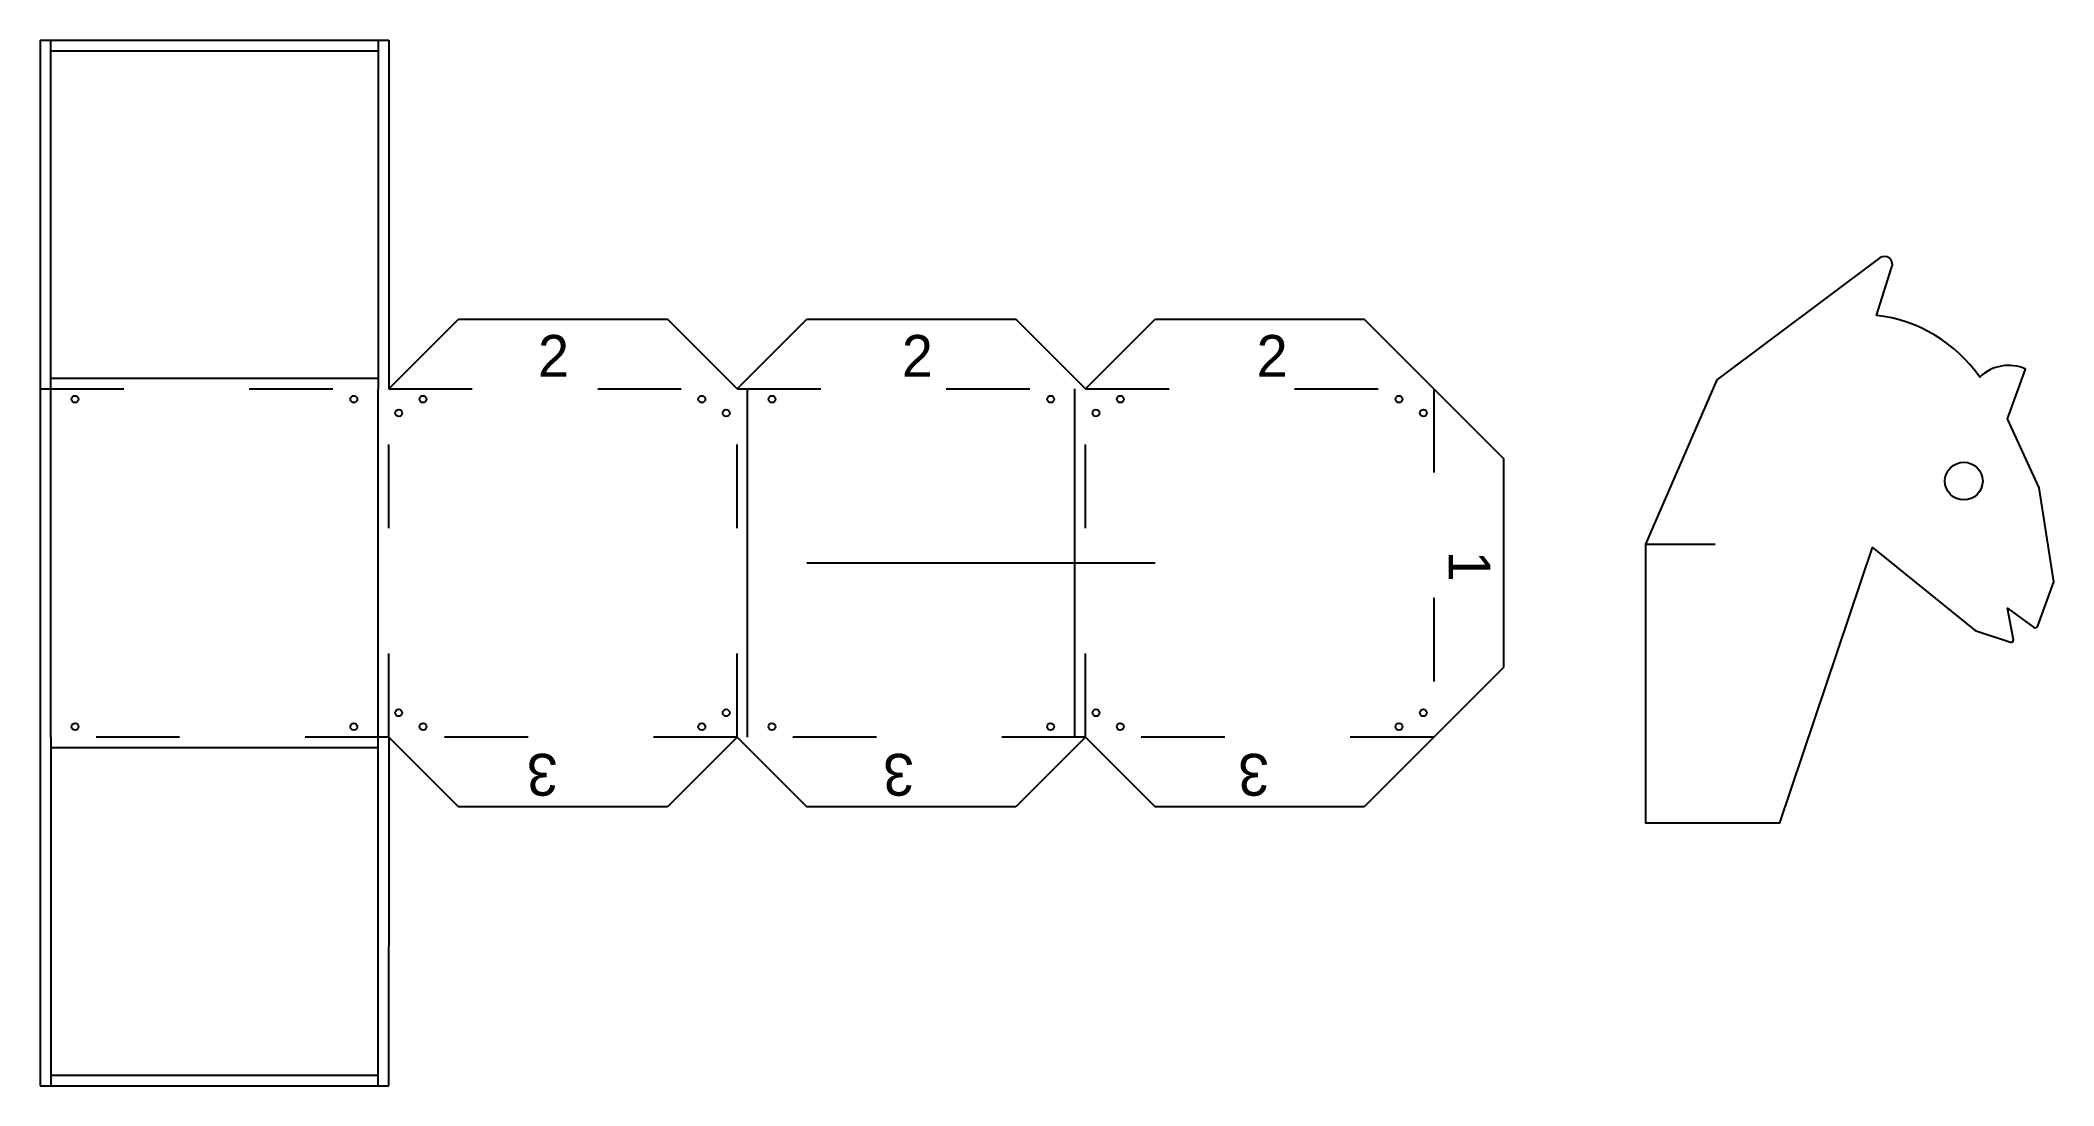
# Model space of a CAD drawing. Header units: centimetres. Extents: x 2.4 to 31.3, y 1.4 to 16.4.
import ezdxf

# ---------------------------------------------------------------- set-up
doc = ezdxf.new("R2010")
doc.units = ezdxf.units.CM
doc.linetypes.add('ACAD_ISO03W100', pattern=[30, 12, -18])
for name, color, linetype in [('1. CORTE', 5, 'Continuous'), ('2. GRAVURA', 1, 'Continuous'), ('3. CONTORNO', 3, 'Continuous'), ('4. DOBRAS', 6, 'ACAD_ISO03W100')]:
    doc.layers.add(name, color=color, linetype=linetype)
doc.styles.add('Mobiliário 1_10', font='aehalf.shx', dxfattribs={"height": 0.6})

msp = doc.modelspace()

# ---------------------------------------------------------------- linework, layer by layer
at = {"layer": '1. CORTE', "ltscale": 0.1}
for p, q in [((2.411, 16.417), (2.411, 1.417)), ((2.411, 16.417), (7.411, 16.417)), ((7.411, 16.417), (7.411, 11.417)), ((7.411, 11.417), (8.411, 12.417)), ((8.411, 12.417), (11.411, 12.417)), ((12.411, 11.417), (11.411, 12.417)), ((12.411, 11.417), (13.411, 12.417)), ((13.411, 12.417), (16.411, 12.417)), ((17.411, 11.417), (16.411, 12.417)), ((17.411, 11.417), (18.411, 12.417)), ((18.411, 12.417), (21.411, 12.417)), ((22.411, 11.417), (21.411, 12.417)), ((22.411, 11.417), (23.411, 10.417)), ((23.411, 10.417), (23.411, 7.417)), ((25.45, 9.188), (26.45, 9.188)), ((13.411, 8.917), (18.411, 8.917)), ((22.411, 6.417), (23.411, 7.417)), ((7.411, 6.417), (7.411, 3.417)), ((7.411, 6.417), (8.411, 5.417)), ((12.411, 6.417), (11.411, 5.417)), ((12.411, 6.417), (13.411, 5.417)), ((17.411, 6.417), (16.411, 5.417)), ((17.411, 6.417), (18.411, 5.417)), ((22.411, 6.417), (21.411, 5.417)), ((11.411, 5.417), (8.411, 5.417)), ((16.411, 5.417), (13.411, 5.417)), ((21.411, 5.417), (18.411, 5.417)), ((7.411, 1.417), (7.411, 3.417)), ((2.411, 1.417), (7.411, 1.417))]:
    msp.add_line(p, q, dxfattribs=at)
at = {"layer": '1. CORTE'}
msp.add_lwpolyline([(31.308, 8.647), (31.1, 9.996), (30.645, 10.985), (30.904, 11.699, 0.305171), (30.245, 11.584, 0.214746), (28.765, 12.47), (28.981, 13.151, 0.765678), (28.81, 13.295), (26.471, 11.546), (25.45, 9.188), (25.45, 5.188), (27.375, 5.188), (28.706, 9.137), (30.178, 7.946), (30.689, 7.781, 0.569923), (30.728, 7.815), (30.642, 8.268), (31.017, 7.995, 0.49882), (31.078, 8.014)], format="xyb", close=True, dxfattribs=at)
msp.add_circle((30.017, 10.092), 0.271, dxfattribs=at)
at = {"layer": '2. GRAVURA', "ltscale": 0.1}
for centre in [(2.911, 11.267), (6.911, 11.267), (7.905, 11.267), (11.905, 11.267), (12.911, 11.267), (16.911, 11.267), (17.911, 11.267), (21.911, 11.267), (7.555, 11.067), (12.255, 11.067), (17.561, 11.067), (22.261, 11.067), (7.555, 6.767), (12.255, 6.767), (17.561, 6.767), (22.261, 6.767), (2.911, 6.567), (6.911, 6.567), (7.905, 6.567), (11.905, 6.567), (12.911, 6.567), (16.911, 6.567), (17.911, 6.567), (21.911, 6.567)]:
    msp.add_circle(centre, 0.05, dxfattribs=at)
at = {"layer": '3. CONTORNO', "ltscale": 0.1}
for p, q in [((2.561, 11.417), (2.561, 16.417)), ((2.561, 16.267), (7.261, 16.267)), ((7.261, 16.417), (7.261, 11.417)), ((2.561, 11.567), (7.261, 11.567)), ((2.561, 6.417), (2.561, 11.417)), ((7.261, 6.417), (7.261, 11.417)), ((12.561, 6.417), (12.561, 11.417)), ((17.261, 6.417), (17.261, 11.417)), ((2.561, 6.417), (2.561, 1.417)), ((7.261, 1.417), (7.261, 6.417)), ((2.561, 6.267), (7.261, 6.267)), ((2.561, 1.567), (7.261, 1.567))]:
    msp.add_line(p, q, dxfattribs=at)
at = {"layer": '4. DOBRAS', "ltscale": 0.1}
for p, q in [((2.411, 11.417), (7.411, 11.417)), ((7.411, 6.417), (7.411, 11.417)), ((7.411, 11.417), (12.411, 11.417)), ((12.411, 6.417), (12.411, 11.417)), ((12.411, 11.417), (17.411, 11.417)), ((17.411, 6.417), (17.411, 11.417)), ((17.411, 11.417), (22.411, 11.417)), ((22.411, 11.417), (22.411, 6.417)), ((7.411, 6.417), (2.411, 6.417)), ((12.411, 6.417), (7.411, 6.417)), ((17.411, 6.417), (12.411, 6.417)), ((22.411, 6.417), (17.411, 6.417))]:
    msp.add_line(p, q, dxfattribs=at)

# ---------------------------------------------------------------- texts
at = {"layer": '3. CONTORNO', "char_height": 0.6, "attachment_point": 1, "style": 'Mobiliário 1_10'}
for insert in [(9.554, 12.188), (14.776, 12.188), (19.867, 12.188)]:
    msp.add_mtext_dynamic_manual_height_columns('2', width=0.45937, gutter_width=3, heights=[0], dxfattribs=dict(at, insert=insert))
for s, insert, rotation in [('1', (23.223, 9.094), 270), ('3', (9.84, 5.578), 180), ('3', (14.953, 5.578), 180), ('3', (20.049, 5.578), 180)]:
    msp.add_mtext_dynamic_manual_height_columns(s, width=0.45937, gutter_width=3, heights=[0], dxfattribs=dict(at, insert=insert, rotation=rotation))

doc.saveas('drawing.dxf')
